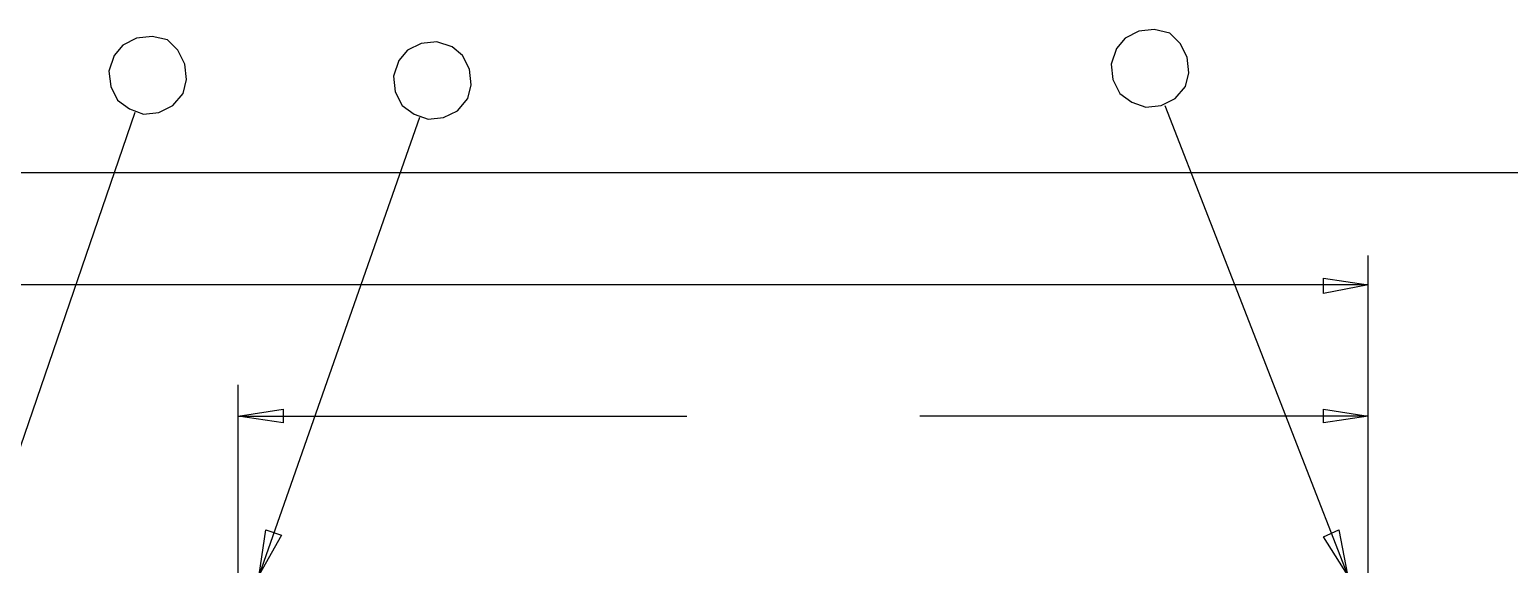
# Model space of a CAD drawing. Extents: x 41 to 1544, y 35 to 1189.
# Drawn here: x 1231.7 to 1437.6, y 651.1 to 725.5 of the extents above; entities that cross this region are included whole.
import ezdxf

# ---------------------------------------------------------------- set-up
doc = ezdxf.new("R2010")
doc.units = 0
doc.layers.add('2345-64C-02_Sort_layout', color=7, linetype='CONTINUOUS')

msp = doc.modelspace()

# ---------------------------------------------------------------- linework, layer by layer
at = {"layer": '2345-64C-02_Sort_layout', "color": 7}
for points in [[(1385.04, 715.44), (1386.96, 714.72), (1389.12, 714.96), (1391.0399, 715.92), (1392.48, 717.6), (1392.96, 719.52), (1392.72, 721.68), (1391.76, 723.6), (1390.3199, 725.04), (1388.1599, 725.52), (1386, 725.28), (1384.08, 724.32), (1382.88, 722.88), (1382.1599, 720.72), (1382.4, 718.56), (1383.36, 716.64), (1385.0399, 715.44)], [(1245.6, 714.48), (1247.52, 713.76), (1249.6799, 714), (1251.6, 714.96), (1253.0399, 716.64), (1253.52, 718.56), (1253.28, 720.72), (1252.3199, 722.64), (1250.88, 724.08), (1248.72, 724.56), (1246.5599, 724.32), (1244.64, 723.36), (1243.4399, 721.92), (1242.72, 719.76), (1242.96, 717.6), (1243.9199, 715.68), (1245.6, 714.48)], [(1285.2, 713.76), (1287.12, 713.04), (1289.28, 713.28), (1291.2, 714.24), (1292.64, 715.92), (1293.12, 717.84), (1292.88, 720), (1291.9199, 721.92), (1290.48, 723.12), (1288.3199, 723.84), (1286.1599, 723.6), (1284.24, 722.64), (1283.0399, 721.2), (1282.3199, 719.04), (1282.5599, 716.88), (1283.52, 714.96), (1285.2, 713.76)], [(1389.6, 714.96), (1415.04, 649.68), (1411.6801, 654.96), (1413.84, 655.92), (1415.04, 649.68)], [(1246.3199, 714), (1225.2, 652.56), (1226.16, 658.8), (1228.08, 658.08), (1225.2, 652.56)], [(1285.92, 713.28), (1263.6, 649.68), (1264.5601, 655.92), (1266.72, 655.2), (1263.6, 649.68)], [(1457.52, 705.6), (1199.52, 705.6)], [(1417.92, 648.48), (1417.92, 694.08)], [(1417.92, 690), (1216.08, 690)], [(1417.92, 690), (1411.6801, 688.8), (1411.6801, 690.96), (1417.92, 690)], [(1260.72, 648.48), (1260.72, 676.08)], [(1417.92, 648.48), (1417.92, 676.08)], [(1260.72, 671.76), (1266.96, 672.72), (1266.96, 670.8), (1260.72, 671.76)], [(1260.72, 671.76), (1323.12, 671.76)], [(1417.92, 671.76), (1355.52, 671.76)], [(1417.92, 671.76), (1411.6801, 670.8), (1411.6801, 672.72), (1417.92, 671.76)]]:
    msp.add_lwpolyline(points, dxfattribs=at)

doc.saveas('drawing.dxf')
